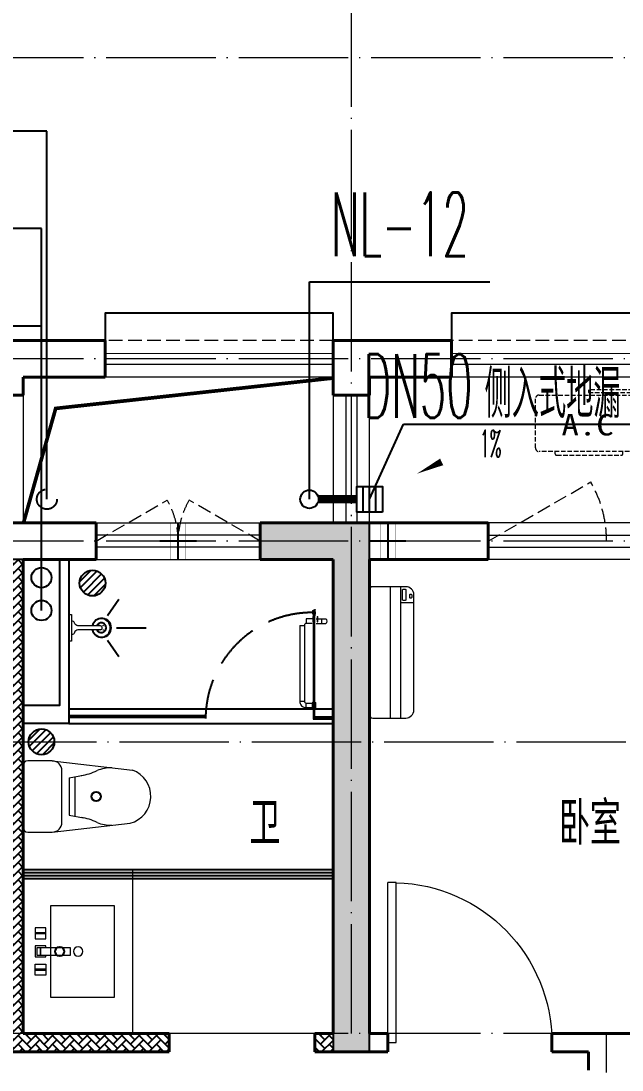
# Model space of a CAD drawing. Extents: x 27938 to 1042331, y -235042 to 1535213.
# Drawn here: x 700204 to 703501, y 448032 to 453785 of the extents above; entities that cross this region are included whole.
import ezdxf

# ---------------------------------------------------------------- set-up
doc = ezdxf.new("R2010")
doc.units = 0
doc.header["$LTSCALE"] = 1000
doc.header["$MEASUREMENT"] = 0
doc.linetypes.add('DASH', pattern=[0.35, 0.25, -0.1])
doc.linetypes.add('DOTE', pattern=[2.42, 2, -0.2, 0.02, -0.2])
for name, color, linetype in [('$RECOVER_210609100354-32', 7, 'Continuous'), ('3.5方案汇报，与郭总、侯月琴确定户型_t8$0$2020.03.04 -1安徽标准化洋房户型(UA）_t8_t8$0$看线', 154, 'Continuous'), ('COLUMN', 9, 'Continuous'), ('CURTWALL', 4, 'Continuous'), ('DIM_凝结', 3, 'Continuous'), ('DIM_污水', 3, 'Continuous'), ('DIM_雨水', 3, 'Continuous'), ('DIM_餐饮排水', 3, 'Continuous'), ('EQUIP_地漏', 7, 'Continuous'), ('EQUIP_污水', 7, 'Continuous'), ('IP-bath&kitchen-JOHNSON', 4, 'Continuous'), ('P-bath&kitchen-JOHNSON', 4, 'Continuous'), ('PIPE-凝结', 150, 'N'), ('PUB_TEXT', 4, 'Continuous'), ('TWT_LEAD', 3, 'Continuous'), ('VPIPE-凝结', 150, 'Continuous'), ('VPIPE-污水', 2, 'W'), ('VPIPE-雨水', 4, 'DASH'), ('VPIPE-餐饮排水', 41, 'P'), ('保温', 6, 'Continuous'), ('机电标识类', 1, 'Continuous'), ('看线', 251, 'Continuous')]:
    doc.layers.add(name, color=color, linetype=linetype)
for name, color, linetype, lineweight in [('DOTE', 19, 'DOTE', 9), ('LVTRY', 1, 'Continuous', 13), ('PUB_HATCH', 8, 'Continuous', 9), ('WALL', 9, 'Continuous', 40), ('WINDOW', 8, 'Continuous', 15), ('平面-排水沟', 86, 'Continuous', 15), ('平面-栏杆', 135, 'Continuous', 15), ('平面-看线', 45, 'Continuous', 15), ('平面-空调室内机', 176, 'Continuous', 9), ('平面-空调预留孔', 173, 'Continuous', 15), ('空调', 76, 'Continuous', 13)]:
    doc.layers.add(name, color=color, linetype=linetype, lineweight=lineweight)
doc.styles.add('_TCH_DIM', font='SIMPLEX.shx', dxfattribs={"width": 0.6, "oblique": 10, "bigfont": 'hztxt.shx'})
doc.styles.add('_TWT_SERIAL', font='simplex.shx', dxfattribs={"width": 0.6, "oblique": 10, "height": 3, "bigfont": 'aadri.shx'})
doc.styles.get("Standard").update_dxf_attribs({"font": 'gbenor.shx', "bigfont": 'gbcbig.shx'})
doc.styles.add('黑体', font='simhei.ttf')
doc.linetypes.add('N', pattern='A,3,-0.2,["N",Standard,S=0.25,R=0,X=-0.1,Y=-0.115],-0.2', length=3.4)
doc.linetypes.add('P', pattern='A,3,-0.2,["P",Standard,S=0.25,R=0,X=-0.1,Y=-0.115],-0.2', length=3.4)
doc.linetypes.add('W', pattern='A,3,-0.2,["W",Standard,S=0.25,R=0,X=-0.1,Y=-0.115],-0.2', length=3.4)
pattern_1 = [(45, (0, 0), (0, 47.4157523), [100.584, -33.528]), (135, (23.708, 23.708), (3e-15, 47.4157523), [100.584, -33.528])]

# ---------------------------------------------------------------- blocks, each defined once
blk = doc.blocks.new('GFDGDGRDGRDG')
at = {"layer": 'DOTE', "linetype": 'DOTE', "ltscale": 0.3}
for p, q in [((595193.7, 368758.3), (595193.7, 376108.3)), ((626393.7, 374108.3), (573593.7, 374108.3)), ((626393.7, 372458.3), (573593.7, 372458.3)), ((626393.7, 371458.3), (573593.7, 371458.3)), ((573593.7, 370358.3), (626393.7, 370358.3)), ((626393.7, 368758.3), (573593.7, 368758.3)), ((596593.7, 360558.3), (596593.7, 368758.3))]:
    blk.add_line(p, q, dxfattribs=at)
blk = doc.blocks.new('HFHFHFHFTF')
at = {"layer": 'PUB_HATCH'}
blk.add_hatch(color=256, dxfattribs=at).paths.add_polyline_path([(556016.6, 373823.7), (555416.6, 373823.7), (555416.6, 373623.7), (555816.6, 373623.7), (555816.6, 370923.7), (556016.6, 370923.7)])
at = {"layer": 'COLUMN', "color": 8}
for p, q in [((556016.6, 373823.7), (555416.6, 373823.7)), ((555416.6, 373823.7), (555416.6, 373623.7)), ((556016.6, 370923.7), (556016.6, 373823.7)), ((555416.6, 373623.7), (555816.6, 373623.7)), ((555816.6, 373623.7), (555816.6, 370923.7)), ((555816.6, 370923.7), (556016.6, 370923.7))]:
    blk.add_line(p, q, dxfattribs=at)
blk = doc.blocks.new('A$C001338C2')
at = {"color": 0}
for p, q in [((845, 303.6), (55, 303.6)), ((109.1, 214.8), (109.1, 303.6)), ((0, 248.6), (0, 22)), ((900, 22), (900, 248.6)), ((22, 0), (878, 0))]:
    blk.add_line(p, q, dxfattribs=at)
at = {"color": 0, "lineweight": 5}
for p, q in [((900, 214.8), (0, 214.8)), ((900, 143.2), (0, 143.2))]:
    blk.add_line(p, q, dxfattribs=at)
at = {"color": 0}
for points in [[(73.1, 275), (56.8, 275, -0.414214), (51.3, 280.5), (51.3, 283.4, -0.414214), (56.8, 288.9), (73.1, 288.9, -0.414214), (78.6, 283.4), (78.6, 280.5, -0.414214)], [(89.2, 226.4), (22.2, 226.4, -0.414214), (16.7, 231.9), (16.7, 243.1, -0.414214), (22.2, 248.6), (89.2, 248.6, -0.414214), (94.7, 243.1), (94.7, 231.9, -0.414214)]]:
    blk.add_lwpolyline(points, format="xyb", close=True, dxfattribs=at)
for centre, radius, start, end in [((55, 248.6), 55, 90, 180), ((845, 248.6), 55, 360, 90), ((22, 22), 22, 180, 270), ((878, 22), 22, 270, 360)]:
    blk.add_arc(centre, radius, start, end, dxfattribs=at)
blk = doc.blocks.new('dongkong')
at = {"color": 0}
blk.add_wipeout([(-603756, 210771), (-603756, 210570.8), (-603836, 210570.8), (-603836, 210771)], dxfattribs=at)
at = {"layer": '机电标识类', "color": 0, "linetype": 'DASH', "ltscale": 400}
for p, q in [((-603796, 210771), (-603796, 210570.8)), ((-603896, 210670.7), (-603696, 210670.7))]:
    blk.add_line(p, q, dxfattribs=at)
at = {"layer": '空调', "color": 0, "linetype": 'DASH', "const_width": 2}
blk.add_lwpolyline([(-603756, 210771), (-603756, 210570.8), (-603836, 210570.8), (-603836, 210771)], close=True, dxfattribs=at)
blk = doc.blocks.new('VDVDVDCZSCCS')
at = {"layer": '保温', "linetype": 'ByBlock', "ltscale": 10}
h = blk.add_hatch(dxfattribs=at)
h.set_pattern_fill('AR-HBONE', color=251, scale=55)
h.set_pattern_definition(pattern_1)
h.paths.add_polyline_path([(554116.6, 373623.7), (554116.5, 371023.7), (554016.5, 371023.7), (554016.6, 373623.7)])
h = blk.add_hatch(dxfattribs=at)
h.set_pattern_fill('AR-HBONE', color=251, scale=55)
h.set_pattern_definition(pattern_1)
edge = h.paths.add_edge_path()
edge.add_line((553916.6, 370923.7), (553916.6, 371023.7))
edge.add_line((553917.7, 371023.7), (554916.5, 371023.7))
edge.add_line((554916.5, 371023.7), (554916.5, 370923.7))
edge.add_line((554916.5, 370923.7), (553916.6, 370923.7))
h = blk.add_hatch(dxfattribs=at)
h.set_pattern_fill('AR-HBONE', color=251, scale=55)
h.set_pattern_definition(pattern_1)
h.paths.add_polyline_path([(555716.5, 370923.7), (555716.5, 371023.7), (555816.5, 371023.7), (555816.5, 370923.7)])
at = {"layer": '保温', "color": 251, "linetype": 'ByBlock', "ltscale": 10}
blk.add_line((554116.6, 373623.7), (554016.6, 373623.7), dxfattribs=at)
blk = doc.blocks.new('gsergvr')
at = {"layer": '平面-空调预留孔', "color": 0, "linetype": 'DASH', "ltscale": 0.1}
for p, q in [((34075.4, 17176.2), (34075.4, 17166.2)), ((34085.4, 17156.2), (34438.2, 17156.2)), ((34448.2, 17166.2), (34448.2, 17176.2))]:
    blk.add_line(p, q, dxfattribs=at)
blk.add_lwpolyline([(34679.3, 17515.3), (34259.5, 17515.3), (34259.5, 17500.2), (34679.3, 17500.2)], close=True, dxfattribs=at)
blk.add_lwpolyline([(34728.6, 17176.2), (33988.6, 17176.2, -0.414214), (33968.6, 17196.2), (33968.6, 17466.2, -0.414214), (33988.6, 17486.2), (34728.6, 17486.2, -0.414214), (34748.6, 17466.2), (34748.6, 17196.2, -0.414214)], format="xyb", close=True, dxfattribs=at)
for centre, start, end in [((34085.4, 17166.2), 180, 270), ((34438.2, 17166.2), 270, 0)]:
    blk.add_arc(centre, 10, start, end, dxfattribs=at)
at = {"layer": '平面-空调预留孔', "color": 0, "linetype": 'DASH', "ltscale": 0.1, "style": '黑体', "width": 1.2}
blk.add_text('A.C', height=117.05, dxfattribs=at).set_placement((34110.9, 17264.8))
blk = doc.blocks.new('rtyryrtyeeretee')
at = {"layer": '平面-空调预留孔', "color": 8}
blk.add_blockref('gsergvr', (635673.5, 326705.8), dxfattribs=at)
blk = doc.blocks.new('rrrrrrrrrrrra')
at = {"color": 0}
for p, q in [((252.6, 483.7), (-87.4, 483.7)), ((-112.4, 458.7), (-112.4, 324.3)), ((277.6, 324.3), (277.6, 458.7)), ((-112.4, 324.3), (-63.7, -103.4)), ((277.6, 324.3), (227.5, -115.6)), ((-59.1, 271.1), (224.3, 271.1)), ((-20.6, 232.4), (-34.2, 153.6)), ((185.8, 232.4), (-20.6, 232.4)), ((185.8, 232.4), (199.4, 153.6)), ((191.3, 200.5), (-26.1, 200.5))]:
    blk.add_line(p, q, dxfattribs=at)
for centre, radius, start, end in [((-87.4, 458.7), 25, 90, 180), ((252.6, 458.7), 25, 0, 90), ((-59.1, 324.3), 53.3, 180, 270), ((224.3, 324.3), 53.3, 270, 0), ((-322.6, 209.8), 293.8, 333.53685, 351.48282), ((487.8, 209.8), 293.8, 188.51718, 206.46315), ((149, -3.2), 224.1, 158.52022, 180), ((16.2, -3.2), 224.1, 0, 21.47978), ((83.8, -63.6), 152.8, 195.07732, 340.11812)]:
    blk.add_arc(centre, radius, start, end, dxfattribs=at)
blk = doc.blocks.new('A$C1E0F638F')
at = {"color": 0}
for points in [[(499.7, 435.1), (499.7, 85.1), (0, 85.1), (0, 435.1)], [(269.9, 30), (229.9, 30), (229.9, 195), (269.9, 195)], [(119.9, 0), (179.9, 0), (179.9, 60), (119.9, 60)], [(379.9, 0), (319.9, 0), (319.9, 60), (379.9, 60)], [(146.9, 55), (152.9, 55), (152.9, 5), (146.9, 5)], [(229.9, 30), (269.9, 30), (269.9, 10), (229.9, 10)], [(352.9, 55), (346.9, 55), (346.9, 5), (352.9, 5)]]:
    blk.add_lwpolyline(points, close=True, dxfattribs=at)
blk.add_lwpolyline([(269.9, 60), (279.9, 60), (279.9, 0), (219.9, 0), (219.9, 60), (229.9, 60)], dxfattribs=at)
blk.add_circle((249.9, 236.3), 26, dxfattribs=at)
blk = doc.blocks.new('135')
blk.add_hatch(color=0).paths.add_polyline_path([(4.8, 1.8), (3.6, -1), (-4.7, 2.5), (-3.5, 5.3)])
at = {"color": 0}
for p, q in [((-6.3, 2.6), (5.4, -2.3)), ((-5.7, 2.9), (-5.2, 2.7)), ((-5.6, 18.9), (-3.4, 19.4)), ((-3.4, 19.4), (-5.5, 19.4)), ((5.2, 10.9), (-5.3, 10.9)), ((5.2, 9.7), (-5.2, 9.7)), ((-5.2, 2.7), (-3.8, 5.9)), ((-5, 10.9), (-5, 30.5)), ((-3.8, 5.9), (5.4, 2.1)), ((0, 0), (0, 39.1)), ((5.6, 18.9), (3.4, 19.3)), ((3.4, 19.3), (5.6, 19.3)), ((4.1, -1.2), (5.4, 2.1)), ((5, 10.9), (5, 32.3)), ((4.1, -1.2), (5.7, -1.8))]:
    blk.add_line(p, q, dxfattribs=at)
for centre, radius, start, end in [((6.2, 15.8), 13.5, 151.01474, 204.84033), ((13.5, 4.2), 20.5, 163.09243, 182.0012), ((-6, 3.6), 1, 184.22753, 248.46611), ((8.6, 15.5), 14.6, 166.278, 198.09535), ((13.5, 4.2), 19.5, 163.74431, 182.52687), ((-5.5, 3.3), 0.5, 181.9385, 247.25971), ((-5.2, 22.1), 0.5, 335.76434, 151.01474), ((3.8, 18.1), 9.42, 155.76434, 171.97728), ((5.2, 22.3), 0.5, 29.84246, 204.57404), ((-5.9, 17.2), 11.7, 10.47502, 24.57404), ((29.1, 6.7), 24, 172.94395, 199.23182), ((-6.3, 15.4), 12.4, 338.64492, 16.0476), ((-6, 15.8), 13.4, 334.91114, 29.84246), ((26.4, 6.3), 20.6, 169.14538, 199.95258), ((5.9, -1.2), 1.17, 247.45971, 19.95258), ((5.9, -1.4), 0.5, 247.45971, 19.23182)]:
    blk.add_arc(centre, radius, start, end, dxfattribs=at)
blk.add_open_spline([(-5, 30.5), (-4.1, 31.3), (-2.3, 33), (0.9, 29.2), (3.5, 31.1), (5, 32.3)], degree=3, knots=[0, 0, 0, 0, 3.066329, 6.218313, 11.124135, 11.124135, 11.124135, 11.124135], dxfattribs=at)
blk = doc.blocks.new('SDFAWERAWER')
at = {"layer": 'LVTRY', "color": 0}
for p, q in [((593941.2, -1242210.1), (593783.7, -1242594.8)), ((593964.6, -1242219.7), (593807.2, -1242604.4)), ((593941.2, -1242210.1), (593964.6, -1242219.7)), ((593987.8, -1242190.5), (593978.2, -1242214)), ((594007.5, -1242226), (593978.2, -1242214)), ((594017.1, -1242202.5), (593987.8, -1242190.5)), ((594015.8, -1242220.4), (594027.2, -1242192.7)), ((594015.8, -1242220.4), (594021.7, -1242222.8)), ((594025.7, -1242203.9), (594018.5, -1242221.5)), ((594018.5, -1242221.5), (594021.5, -1242220.3)), ((594025.4, -1242210.8), (594021.5, -1242220.3)), ((594022.6, -1242220.7), (594021.7, -1242222.8)), ((594021.7, -1242222.8), (594023.9, -1242221.9)), ((594022.6, -1242211.4), (594029.8, -1242193.8)), ((594024.2, -1242221.4), (594023.9, -1242221.9)), ((594025.4, -1242210.8), (594031.1, -1242196.8)), ((594027.2, -1242192.7), (594033, -1242195.1)), ((594027.7, -1242234.3), (594078.4, -1242255)), ((594029.8, -1242193.8), (594031.1, -1242196.8)), ((594032.2, -1242197.2), (594033, -1242195.1)), ((594033, -1242195.1), (594034, -1242197.4)), ((594033.8, -1242197.9), (594034, -1242197.4)), ((594047.3, -1242200.9), (594035.9, -1242228.7)), ((594035.9, -1242228.7), (594038.6, -1242229.7)), ((594037.3, -1242210.8), (594088, -1242231.6)), ((594038.6, -1242229.7), (594045.2, -1242213.6)), ((594038.6, -1242229.7), (594041.6, -1242228.5)), ((594041.6, -1242228.5), (594051.2, -1242205)), ((594049.9, -1242202), (594043.3, -1242218.2)), ((594047.3, -1242200.9), (594049.9, -1242202)), ((594049.9, -1242202), (594051.2, -1242205)), ((594057.1, -1242246.3), (594066.7, -1242222.8)), ((593783.7, -1242594.8), (593807.2, -1242604.4)), ((593803.2, -1242641.3), (593812.8, -1242617.9)), ((593803.2, -1242641.3), (593832.6, -1242653.3)), ((593812.8, -1242617.9), (593842.2, -1242629.9)), ((593842.2, -1242629.9), (593832.6, -1242653.3)), ((593845.2, -1242628.6), (593833.8, -1242656.3)), ((593847.8, -1242629.7), (593836.5, -1242657.4)), ((593845.2, -1242628.6), (593842.2, -1242629.9)), ((593847.8, -1242629.7), (593845.2, -1242628.6)), ((593847.1, -1242661.8), (593858.5, -1242634.1)), ((593849.8, -1242662.9), (593861.2, -1242635.2)), ((593852.1, -1242661.9), (593862.1, -1242637.4)), ((593858.5, -1242634.1), (593861.2, -1242635.2)), ((593861.2, -1242635.2), (593862.1, -1242637.4)), ((593833.8, -1242656.3), (593832.6, -1242653.3)), ((593836.5, -1242657.4), (593833.8, -1242656.3)), ((593847.1, -1242661.8), (593849.8, -1242662.9))]:
    blk.add_line(p, q, dxfattribs=at)
blk.add_lwpolyline([(593823.5, -1242717), (594045.8, -1242173.9), (594036.5, -1242170.2), (593814.2, -1242713.2)], close=True, dxfattribs=at)
blk.add_arc((594075.3, -1242240), 15.3, 281.79322, 33.70188, dxfattribs=at)
for centre, major_axis, start_param, end_param in [((593974.2, -1242223.6), (3.93, 9.6), 0, 1.570796), ((593816.8, -1242608.3), (13.5, 33.1), 1.570796, 3.141593), ((593816.8, -1242608.3), (3.93, 9.6), 1.570796, 3.141593)]:
    blk.add_ellipse(centre, major_axis=major_axis, ratio=1, start_param=start_param, end_param=end_param, dxfattribs=at)
at = {"layer": 'P-bath&kitchen-JOHNSON', "color": 0, "linetype": 'DASH'}
blk.add_arc((593809.8, -1242714), 586.2, 67.53695, 157.13247, dxfattribs=at)
at = {"layer": 'LVTRY', "color": 8, "xscale": -1, "rotation": 157.7329157530927}
blk.add_blockref('135', (594045.3, -1242161.9), dxfattribs=at)
blk = doc.blocks.new('A$C5DCB2F21')
at = {"layer": 'IP-bath&kitchen-JOHNSON', "color": 0}
for p, q in [((-68.3, -213.2), (-157.7, -275)), ((68.2, -213.2), (157.6, -275)), ((-0.1, -261.4), (-0.1, -424.7))]:
    blk.add_line(p, q, dxfattribs=at)
for centre, major_axis, ratio, start_param, end_param in [((0, -178.8), (-51, 0), 0.990052, -1.36297, 4.504563), ((0, -177.8), (-26.8, 0), 0.994812, -1.167677, 4.309269)]:
    blk.add_ellipse(centre, major_axis=major_axis, ratio=ratio, start_param=start_param, end_param=end_param, dxfattribs=at)
at = {"layer": 'LVTRY', "color": 0}
for p, q in [((73.6, 0), (-73.6, 0)), ((-10.5, -173.5), (-10.5, -49.3)), ((10.6, -173.5), (10.6, -49.3))]:
    blk.add_line(p, q, dxfattribs=at)
blk.add_lwpolyline([(73.6, 0), (73.6, -15.8), (-73.6, -15.8), (-73.6, 0)], dxfattribs=at)
for points in [[(-26.3, -30.7, -0.364142), (-37.8, -15.8, -0.020495)], [(-10.5, -49.4, 0.214893), (-26.3, -30.7, 7.649644)], [(10.6, -49.3, -0.21439), (26.3, -30.7, -7.649644)], [(26.3, -30.7, 0.364142), (37.8, -15.8, 0.020495)]]:
    blk.add_lwpolyline(points, format="xyb", dxfattribs=at)
blk.add_arc((0, -173.5), 10.5, 180, 0, dxfattribs=at)
for centre, major_axis, ratio, start_param, end_param in [((0, -181.3), (53.6, 0), 0.987577, 1.76809, 7.656688), ((-12.4, -164.7), (0, 1.43), 0.85, -1.570796, 4.712389), ((12.5, -164.7), (0, 1.43), 0.85, 4.712389, 10.995574), ((-12.4, -189.2), (0, 1.43), 0.85, 4.712389, 10.995574), ((12.5, -189.2), (0, 1.43), 0.85, 4.712389, 10.995574)]:
    blk.add_ellipse(centre, major_axis=major_axis, ratio=ratio, start_param=start_param, end_param=end_param, dxfattribs=at)
blk = doc.blocks.new('$TwtSys$00000137')
at = {"color": 7}
for p, q in [((-46.875, -93.75), (-46.875, 93.75)), ((0, -93.75), (0, 93.75)), ((46.875, -93.75), (46.875, 93.75))]:
    blk.add_line(p, q, dxfattribs=at)
blk.add_lwpolyline([(-93.75, -93.75), (93.75, -93.75), (93.75, 93.75), (-93.75, 93.75)], close=True, dxfattribs=at)
blk = doc.blocks.new('$DorLib2D$00000001')
for p, q in [((0.45, 0.975), (0.5, 0.975)), ((0.45, 0), (0.45, 0.975)), ((0.5, 0), (0.5, 0.975)), ((0.5, 0), (0.45, 0))]:
    blk.add_line(p, q)
at = {"lineweight": 13}
blk.add_arc((0.475, 0), 0.975, 91.46928, 180, dxfattribs=at)
blk = doc.blocks.new('$WINLIB2D$00000001')
at = {"color": 0}
for points in [[(-0.5, 0.5), (-0.5, -0.5)], [(-0.5, 0.5), (0.5, 0.5)], [(0.5, -0.5), (0.5, 0.5)], [(0.5, 0.1667), (-0.5, 0.1667)], [(0.5, -0.1667), (-0.5, -0.1667)], [(-0.5, -0.5), (0.5, -0.5)]]:
    blk.add_lwpolyline(points, dxfattribs=at)
blk = doc.blocks.new('$TwtSys$00000141')
for p, q in [((-141, 12), (-15, 138)), ((-141, 12), (-15, 138)), ((-131, -53), (53, 131)), ((-131, -53), (53, 131)), ((-100, -100), (100, 100)), ((-100, -100), (100, 100)), ((-49, -131), (131, 49)), ((-49, -131), (131, 49)), ((17, -138), (138, -17)), ((17, -138), (138, -17))]:
    blk.add_line(p, q)
blk.add_circle((0, 0), 141)
blk.add_circle((0, 0), 141)
blk = doc.blocks.new('$TwtSys$00000147')
blk.add_circle((0, 0, 0), 25)

msp = doc.modelspace()

# ---------------------------------------------------------------- linework, layer by layer
at = {"layer": '$RECOVER_210609100354-32', "color": 8}
for points in [[(700466.6, 450832.1), (700466.6, 449931.8), (700216.6, 449931.8)], [(700416.6, 450832.1), (700416.6, 450031.8), (700216.6, 450031.8)]]:
    msp.add_lwpolyline(points, dxfattribs=at)
at = {"layer": 'CURTWALL', "color": 8}
for p, q in [((700216.6, 449132.1), (701916.6, 449132.1)), ((700216.6, 449132.1), (700216.6, 449082.1)), ((700216.6, 449115.4), (701916.6, 449115.4)), ((700216.6, 449098.8), (701916.6, 449098.8)), ((701916.6, 449132.1), (701916.6, 449082.1)), ((700216.6, 449082.1), (701916.6, 449082.1))]:
    msp.add_line(p, q, dxfattribs=at)
at = {"layer": 'DIM_凝结'}
for p, q in [((701786.6, 451162.1), (701786.6, 452354.7)), ((701786.6, 452354.7), (702776.1, 452354.7))]:
    msp.add_line(p, q, dxfattribs=at)
at = {"layer": 'DIM_污水'}
for p, q in [((700316.6, 452111.1), (699309.7, 452111.1)), ((700316.6, 450552.1), (700316.6, 452111.1))]:
    msp.add_line(p, q, dxfattribs=at)
at = {"layer": 'DIM_雨水'}
for p, q in [((700346.6, 453180.2), (699426.6, 453180.2)), ((700346.6, 451162.1), (700346.6, 453180.2))]:
    msp.add_line(p, q, dxfattribs=at)
at = {"layer": 'DIM_餐饮排水'}
for p, q in [((700316.6, 452647.2), (699301.5, 452647.2)), ((700316.6, 450732.1), (700316.6, 452647.2))]:
    msp.add_line(p, q, dxfattribs=at)
at = {"layer": 'IP-bath&kitchen-JOHNSON', "color": 8}
for p, q in [((700466.6, 450011.8), (701916.6, 450011.8)), ((700466.6, 449976.8), (701216.6, 449976.8)), ((700466.6, 449966.8), (701216.6, 449966.8)), ((701216.6, 449966.8), (701216.6, 449976.8)), ((701916.6, 449966.8), (701816.6, 449966.8)), ((701816.6, 449956.8), (701816.6, 449966.8)), ((700466.6, 449931.8), (701916.6, 449931.8)), ((701916.6, 449956.8), (701816.6, 449956.8))]:
    msp.add_line(p, q, dxfattribs=at)
at = {"layer": 'LVTRY', "color": 8}
msp.add_lwpolyline([(700816.6, 448232.1), (700216.6, 448232.1), (700216.6, 449132.1), (700816.6, 449132.1)], close=True, dxfattribs=at)
at = {"layer": 'PIPE-凝结', "const_width": 45}
msp.add_lwpolyline([(701836.6, 451162.1), (702046.5, 451162.1)], dxfattribs=at)
at = {"layer": 'TWT_LEAD'}
for p, q in [((702116.5, 451162.1), (702302.8, 451573.4)), ((702302.8, 451573.4), (703838.6, 451573.4))]:
    msp.add_line(p, q, dxfattribs=at)
at = {"layer": 'VPIPE-凝结'}
msp.add_circle((701786.6, 451162.1), 50, dxfattribs=at)
at = {"layer": 'VPIPE-污水'}
msp.add_circle((700316.6, 450552.1), 55, dxfattribs=at)
at = {"layer": 'VPIPE-雨水'}
msp.add_circle((700346.6, 451162.1), 55, dxfattribs=at)
at = {"layer": 'VPIPE-餐饮排水'}
msp.add_circle((700316.6, 450732.1), 55, dxfattribs=at)
at = {"layer": 'WALL', "color": 8}
for p, q in [((700016.6, 452032.1), (700666.5, 452032.1)), ((700666.5, 452032.1), (700666.5, 451832.1)), ((701916.6, 452032.1), (701916.6, 451732.1)), ((701916.6, 452032.1), (702566.6, 452032.1)), ((702566.6, 452032.1), (702566.6, 451832.1)), ((700216.6, 451832.1), (700216.6, 451732.1)), ((700216.6, 451832.1), (700666.5, 451832.1)), ((702116.6, 451832.1), (702116.6, 451732.1)), ((702116.6, 451832.1), (702566.6, 451832.1)), ((700216.6, 451732.1), (700016.6, 451732.1)), ((702116.6, 451732.1), (701916.6, 451732.1)), ((700616.5, 451032.1), (700116.6, 451032.1)), ((700616.5, 450832.1), (700616.5, 451032.1)), ((702016.6, 451032.1), (701516.5, 451032.1)), ((701516.5, 451032.1), (701516.5, 450832.1)), ((702766.7, 450832.1), (702766.7, 451032.1)), ((700216.6, 450832.1), (700216.6, 448232.1)), ((700216.6, 450832.1), (700616.5, 450832.1)), ((701516.5, 450832.1), (701916.6, 450832.1)), ((701916.6, 450832.1), (701916.6, 448232.1)), ((701016.6, 448232.1), (700216.6, 448232.1)), ((701016.6, 448132.1), (701016.6, 448232.1)), ((701916.6, 448232.1), (701816.6, 448232.1)), ((701816.6, 448232.1), (701816.6, 448132.1)), ((702216.6, 448232.1), (702116.6, 448232.1)), ((702216.6, 448132.1), (702216.6, 448232.1)), ((703416.6, 448232.1), (703116.6, 448232.1)), ((703116.6, 448232.1), (703116.6, 448132.1)), ((703416.6, 448232.1), (704916.6, 448232.1)), ((700116.6, 448132.1), (701016.6, 448132.1)), ((701816.6, 448132.1), (702016.6, 448132.1)), ((702016.6, 448132.1), (702216.6, 448132.1)), ((703116.6, 448132.1), (703316.6, 448132.1)), ((703316.6, 448132.1), (703316.6, 448032.1))]:
    msp.add_line(p, q, dxfattribs=at)
at = {"layer": 'WINDOW', "linetype": 'DASH'}
for p, q in [((701016.6, 448232.1), (701016.6, 448132.1)), ((701816.6, 448132.1), (701816.6, 448232.1))]:
    msp.add_line(p, q, dxfattribs=at)
at = {"layer": 'WINDOW'}
msp.add_line((701816.6, 448232.1, 800), (701016.6, 448232.1, 800), dxfattribs=at)
at = {"layer": 'WINDOW', "color": 8, "linetype": 'DASH', "ltscale": 0.3}
msp.add_lwpolyline([(702766.7, 450932.1), (703329.8, 451256.7, -0.131485), (703416.7, 450932.1)], format="xyb", dxfattribs=at)
at = {"layer": '平面-排水沟', "color": 8}
msp.add_lwpolyline([(702662.7, 451438.9, 0, 0, 0), (702376.6, 451302.1, 0, 40, 0), (702512, 451366.8, 0, 0, 0)], format="xyseb", dxfattribs=at)
at = {"layer": '平面-栏杆', "color": 8}
for points in [[(700666.5, 451962.1), (701916.6, 451962.4)], [(702566.6, 451962.1), (704466.6, 451962.4)], [(700666.5, 451902.1), (701916.6, 451902.4)], [(702566.6, 451902.1), (704466.6, 451902.4)], [(701986.6, 451732.1), (701986.9, 451032.1)], [(702046.6, 451732.1), (702046.9, 451032.1)]]:
    msp.add_lwpolyline(points, dxfattribs=at)
at = {"layer": '平面-看线', "color": 8, "linetype": 'DASH', "ltscale": 0.3}
for points in [[(701916.6, 452032.1), (700666.5, 452032.1)], [(704466.6, 452032.1), (702566.6, 452032.1)]]:
    msp.add_lwpolyline(points, dxfattribs=at)
at = {"layer": '平面-看线', "color": 8}
for points in [[(701916.6, 451832.1), (700666.5, 451832.1)], [(704466.6, 451832.1), (702566.6, 451832.1)], [(700216.9, 451732.1), (700216.6, 451032.1)], [(701916.6, 451732.1), (701916.9, 451032.1)]]:
    msp.add_lwpolyline(points, dxfattribs=at)
at = {"layer": '看线', "color": 8, "ltscale": 0.5}
for points in [[(701916.6, 452032.1), (701916.6, 452182.1), (700666.5, 452182.1), (700666.5, 452032.1)], [(704466.6, 452032.1), (704466.6, 452182.1), (702566.6, 452182.1), (702566.6, 452032.1)]]:
    msp.add_lwpolyline(points, dxfattribs=at)

# ---------------------------------------------------------------- block references
at = {"color": 8}
for name, p in [('HFHFHFHFTF', (146100, 77208.4)), ('rtyryrtyeeretee', (33384.7, 107541.1))]:
    msp.add_blockref(name, p, dxfattribs=at)
at = {"layer": '3.5方案汇报，与郭总、侯月琴确定户型_t8$0$2020.03.04 -1安徽标准化洋房户型(UA）_t8_t8$0$看线', "ltscale": 10}
msp.add_blockref('GFDGDGRDGRDG', (106822.9, 79473.8), dxfattribs=at)
at = {"layer": 'EQUIP_地漏', "xscale": -0.75, "yscale": 0.75, "zscale": 0.75}
msp.add_blockref('$TwtSys$00000137', (702116.6, 451162.1), dxfattribs=at)
at = {"layer": 'EQUIP_地漏', "xscale": 0.5, "yscale": 0.5, "zscale": 0.5, "rotation": 180}
for p in [(700596.7, 450702.1), (700316.6, 449831.8)]:
    msp.add_blockref('$TwtSys$00000141', p, dxfattribs=at)
at = {"layer": 'EQUIP_污水'}
for p in [(700616.7, 449531.9), (700416.7, 448682.1)]:
    msp.add_blockref('$TwtSys$00000147', p, dxfattribs=at)
at = {"layer": 'IP-bath&kitchen-JOHNSON', "color": 8}
for name, p, rotation in [('A$C5DCB2F21', (700466.6, 450457.1), 90.00848852444699), ('SDFAWERAWER', (-318501.9, 1375117.3), 22.25976934310717)]:
    msp.add_blockref(name, p, dxfattribs=dict(at, rotation=rotation))
at = {"layer": 'LVTRY', "color": 8, "rotation": 90}
msp.add_blockref('rrrrrrrrrrrra', (700700.3, 449449.3), dxfattribs=at)
at = {"layer": 'LVTRY', "color": 8, "extrusion": (0, 0, -1), "zscale": -1, "rotation": 90}
msp.add_blockref('A$C1E0F638F', (-700281.5, 448432.4), dxfattribs=at)
at = {"layer": 'WINDOW'}
for name, p, xscale, yscale, zscale, rotation in [('$WINLIB2D$00000001', (703516.7, 450932.1), 1500, 200, 1500, 180.0000000002446), ('$DorLib2D$00000001', (702666.6, 448182.1), -900, 900, -900, 359.9999933050298)]:
    msp.add_blockref(name, p, dxfattribs=dict(at, xscale=xscale, yscale=yscale, zscale=zscale, rotation=rotation))
at = {"layer": '平面-空调预留孔', "color": 8, "xscale": 0.8000000000465648, "yscale": 0.8000000000465648, "zscale": 0.8000000000465648, "rotation": 270.0000002334302}
msp.add_blockref('A$C001338C2', (702116.6, 450682.4), dxfattribs=at)

# ---------------------------------------------------------------- texts
at = {"layer": 'DIM_凝结', "color": 7, "style": '_TWT_SERIAL', "width": 0.48}
msp.add_text('NL-12', height=350, dxfattribs=at).set_placement((701904.1, 452494.7))
at = {"layer": 'PUB_TEXT', "color": 8}
for s, height, p in [('卫', 236.3, (701457.8, 449266.4)), ('卧室', 236.31, (703155.3, 449266.4))]:
    msp.add_text(s, height=height, dxfattribs=at).set_placement(p)
at = {"layer": 'TWT_LEAD', "color": 7, "style": '_TWT_SERIAL'}
for s, height, width, p in [('DN50', 350, 0.48, (702083.4, 451608.4)), ('侧入式地漏', 261.81, 0.6, (702747.4, 451608.4))]:
    msp.add_text(s, height=height, dxfattribs=dict(at, width=width)).set_placement(p)
at = {"layer": '平面-排水沟', "color": 8, "style": '_TCH_DIM', "width": 0.423529}
msp.add_text('1%', height=148.75, dxfattribs=at).set_placement((702721.5, 451392.6))

# ---------------------------------------------------------------- next in the draw order: block references
at = {"layer": '平面-空调室内机', "color": 8, "ltscale": 0.3, "xscale": -1, "rotation": 180}
msp.add_blockref('dongkong', (1304862.5, 661605.2), dxfattribs=at)

# ---------------------------------------------------------------- next in the draw order: linework, layer by layer
at = {"color": 8, "const_width": 20}
msp.add_lwpolyline([(700216.6, 451026.6), (700394.8, 451660), (701916.9, 451826.6)], dxfattribs=at)
at = {"layer": 'WINDOW', "color": 8, "linetype": 'DASH', "ltscale": 0.3}
for points in [[(700616.6, 450932.1), (701006.3, 451157, -0.131605), (701066.6, 450932.1)], [(701516.6, 450932.1), (701126.8, 451157, 0.131605), (701066.6, 450932.1)]]:
    msp.add_lwpolyline(points, format="xyb", dxfattribs=at)

# ---------------------------------------------------------------- next in the draw order: block references
at = {"color": 8}
msp.add_blockref('VDVDVDCZSCCS', (146100, 77208.4), dxfattribs=at)
at = {"layer": 'WINDOW', "xscale": 900, "yscale": -200.000007973984, "zscale": 900, "rotation": 359.9999986448876}
msp.add_blockref('$WINLIB2D$00000001', (701066.5, 450932.1), dxfattribs=at)

# ---------------------------------------------------------------- next in the draw order: block references
at = {"layer": '平面-空调室内机', "color": 8, "ltscale": 0.3, "xscale": -1}
msp.add_blockref('dongkong', (98420.3, 240261.4), dxfattribs=at)

# ---------------------------------------------------------------- next in the draw order: linework, layer by layer
at = {"layer": 'WALL', "color": 8}
for p, q in [((702766.7, 451032.1), (702016.6, 451032.1)), ((702116.6, 450832.1), (702116.6, 448232.1)), ((702116.6, 450832.1), (702766.7, 450832.1))]:
    msp.add_line(p, q, dxfattribs=at)
at = {"layer": '平面-看线', "color": 8}
msp.add_line((702116.9, 451032.1), (702116.6, 451732.1), dxfattribs=at)

doc.saveas('drawing.dxf')
